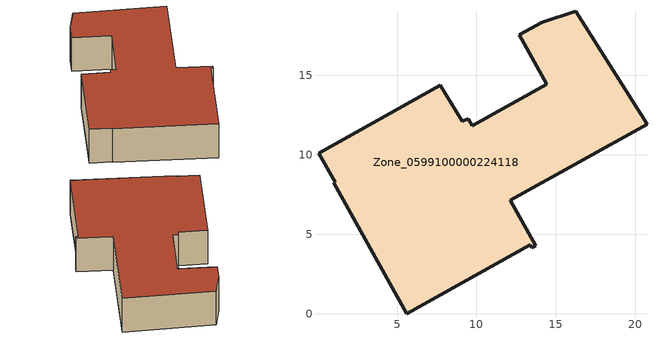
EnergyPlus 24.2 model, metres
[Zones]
Zone_0599100000224118
 floor ground (C_G): 1.12,8.28 0.06,10.1 7.73,14.37 9.1,12.1 9.48,12.29 9.73,11.84 14.41,14.45 12.68,17.56 14.14,18.36 16.25,19.04 20.73,11.92 12.14,7.14 13.74,4.28 13.49,4.14 13.38,4.33 5.6,0 1.02,8.23 z0
 wall outside (C_F): 13.38,4.33 13.49,4.14 13.74,4.28 12.14,7.14 20.73,11.92 16.25,19.04 14.14,18.36 12.68,17.56 14.41,14.45 9.73,11.84 9.48,12.29 9.1,12.1 7.73,14.37 0.06,10.1 1.12,8.28 1.02,8.23 5.6,0 13.38,4.33 z0:3.59
 roof outside (C_R): 9.1,12.1 7.73,14.37 0.06,10.1 1.12,8.28 1.02,8.23 5.6,0 13.38,4.33 13.49,4.14 13.74,4.28 12.14,7.14 20.73,11.92 16.25,19.04 14.14,18.36 12.68,17.56 14.41,14.45 9.73,11.84 9.48,12.29 z3.59
[BUILDING]
Pand.0599100000224118: North Axis=0; Terrain=City; Loads Convergence Tolerance Value=0.04; Temperature Convergence Tolerance Value=0.4; Solar Distribution=FullExterior; Maximum Number of Warmup Days=25; Minimum Number of Warmup Days=1
[Site:Location]
Rotterdam.The.Hague.AP_ZH_NLD Design_Conditions: Latitude=51.96; Longitude=4.45; Time Zone=1; Elevation=-4.5
[SITE:GROUNDTEMPERATURE:BUILDINGSURFACE]
18, 18, 18, 18, 18, 18, 18, 18, 18, 18, 18, 18
[MATERIAL] Thermal Absorptance=0.9; Solar Absorptance=0.7; Visible Absorptance=0.7
Name | Roughness | Thickness | Conductivity | Density | Specific Heat
G.D.1965 | MediumSmooth | 0.15 | 1 | 540 | 1210
F.D.1965 | Rough | 0.3 | 0.857143 | 1920 | 840
R.D.1965 | MediumRough | 0.2 | 0.08 | 1500 | 1000
[CONSTRUCTION]
C_G: G.D.1965
C_F: F.D.1965
C_R: R.D.1965
[ZONE]
Zone_0599100000224118: Type=1; Multiplier=1; Ceiling Height=Autocalculate; Volume=Autocalculate; Floor Area=autocalculate; Part of Total Floor Area=Yes
[ZONEINFILTRATION:DESIGNFLOWRATE]
Infil_Zone_0599100000224118: Zone or ZoneList or Space or SpaceList=Zone_0599100000224118; Schedule=AlwaysOn; Design Flow Rate Calculation Method=Flow/Area; Flow Rate per Floor Area=0.0042; Constant Term Coefficient=1; Temperature Term Coefficient=0; Velocity Term Coefficient=0; Velocity Squared Term Coefficient=0
[HVACTEMPLATE:ZONE:IDEALLOADSAIRSYSTEM]
Zone_0599100000224118: Maximum Heating Supply Air Temperature=50; Minimum Cooling Supply Air Temperature=13; Maximum Heating Supply Air Humidity Ratio=0.0156; Minimum Cooling Supply Air Humidity Ratio=0.0077; Heating Limit=NoLimit; Cooling Limit=NoLimit; Dehumidification Control Type=ConstantSensibleHeatRatio; Cooling Sensible Heat Ratio=0.7; Dehumidification Setpoint=60; Humidification Control Type=None; Humidification Setpoint=30; Outdoor Air Method=None; Outdoor Air Flow Rate per Person=0.00944; Outdoor Air Flow Rate per Zone Floor Area=0; Outdoor Air Flow Rate per Zone=0; Demand Controlled Ventilation Type=None; Outdoor Air Economizer Type=NoEconomizer; Heat Recovery Type=None; Sensible Heat Recovery Effectiveness=0.7; Latent Heat Recovery Effectiveness=0.65
[ZONECONTROL:THERMOSTAT]
ThermostatControl_Zone_0599100000224118: Zone or ZoneList=Zone_0599100000224118; Control Type Schedule=DualSetpointControlType; Control 1=Thermostat_Zone_0599100000224118; Temperature Difference Between Cutout And Setpoint=0
[THERMOSTATSETPOINT:DUALSETPOINT]
Thermostat_Zone_0599100000224118: Heating Setpoint Temperature Schedule=HeatingSetpoint_Zone_0599100000224118; Cooling Setpoint Temperature Schedule=CoolingSetpoint_Zone_0599100000224118
[SCHEDULE:COMPACT]
HeatingSetpoint_Zone_0599100000224118: Through: 12/31, For: AllDays, Until: 24:00, 21
CoolingSetpoint_Zone_0599100000224118: Through: 12/31, For: AllDays, Until: 24:00, 24
DualSetpointControlType: Through: 12/31, For: AllDays, Until: 24:00, 4
AlwaysOn: Through: 12/31, For: AllDays, Until: 24:00, 1
